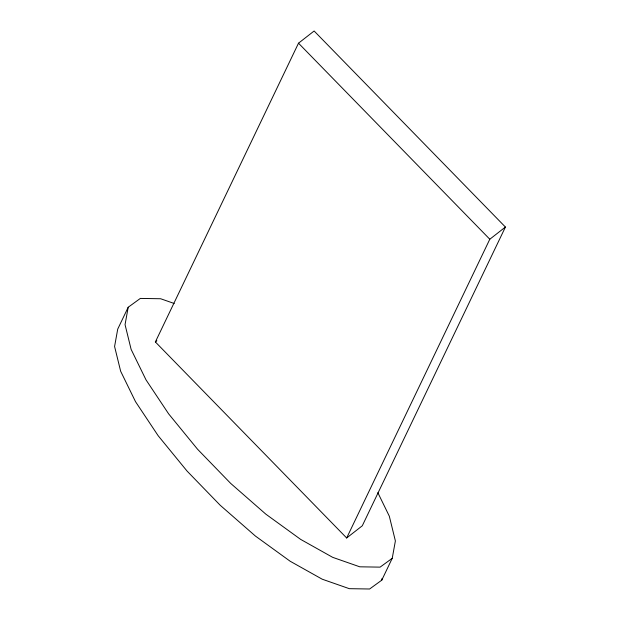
<?xml version="1.0" encoding="UTF-8"?>
<svg xmlns="http://www.w3.org/2000/svg" width="620" height="620" viewBox="0 0 620 620"><rect width="100%" height="100%" fill="white"/><g stroke="black" fill="none" stroke-linecap="round" stroke-linejoin="round"><path stroke-width="0.93" d="M174.197 303.482L160.65 298.747L140.337 298.422L128.201 307.249L125.054 324.632L131.122 349.385L145.987 379.82L168.64 413.865L197.524 449.198L230.694 483.414L265.864 514.174L300.654 539.392L332.692 557.349L359.786 566.812L380.099 567.137L392.235 558.31L395.382 540.935L389.313 516.181L377.851 492.699M128.201 307.249L117.723 329.112L114.584 346.487L120.652 371.24L135.517 401.675L158.162 435.721L187.054 471.061L220.216 505.269L255.394 536.037L290.183 561.255L322.222 579.204L349.316 588.675L369.621 589L381.765 580.173L382.098 578.344M155.364 341.946L298.507 43.191L314.123 31L505.416 227.044L362.281 525.799L346.665 537.982L155.364 341.946L156.852 340.783M346.665 537.982L489.8 239.235L505.416 227.044M381.765 580.173L392.235 558.31M298.507 43.191L489.8 239.235"/></g></svg>
